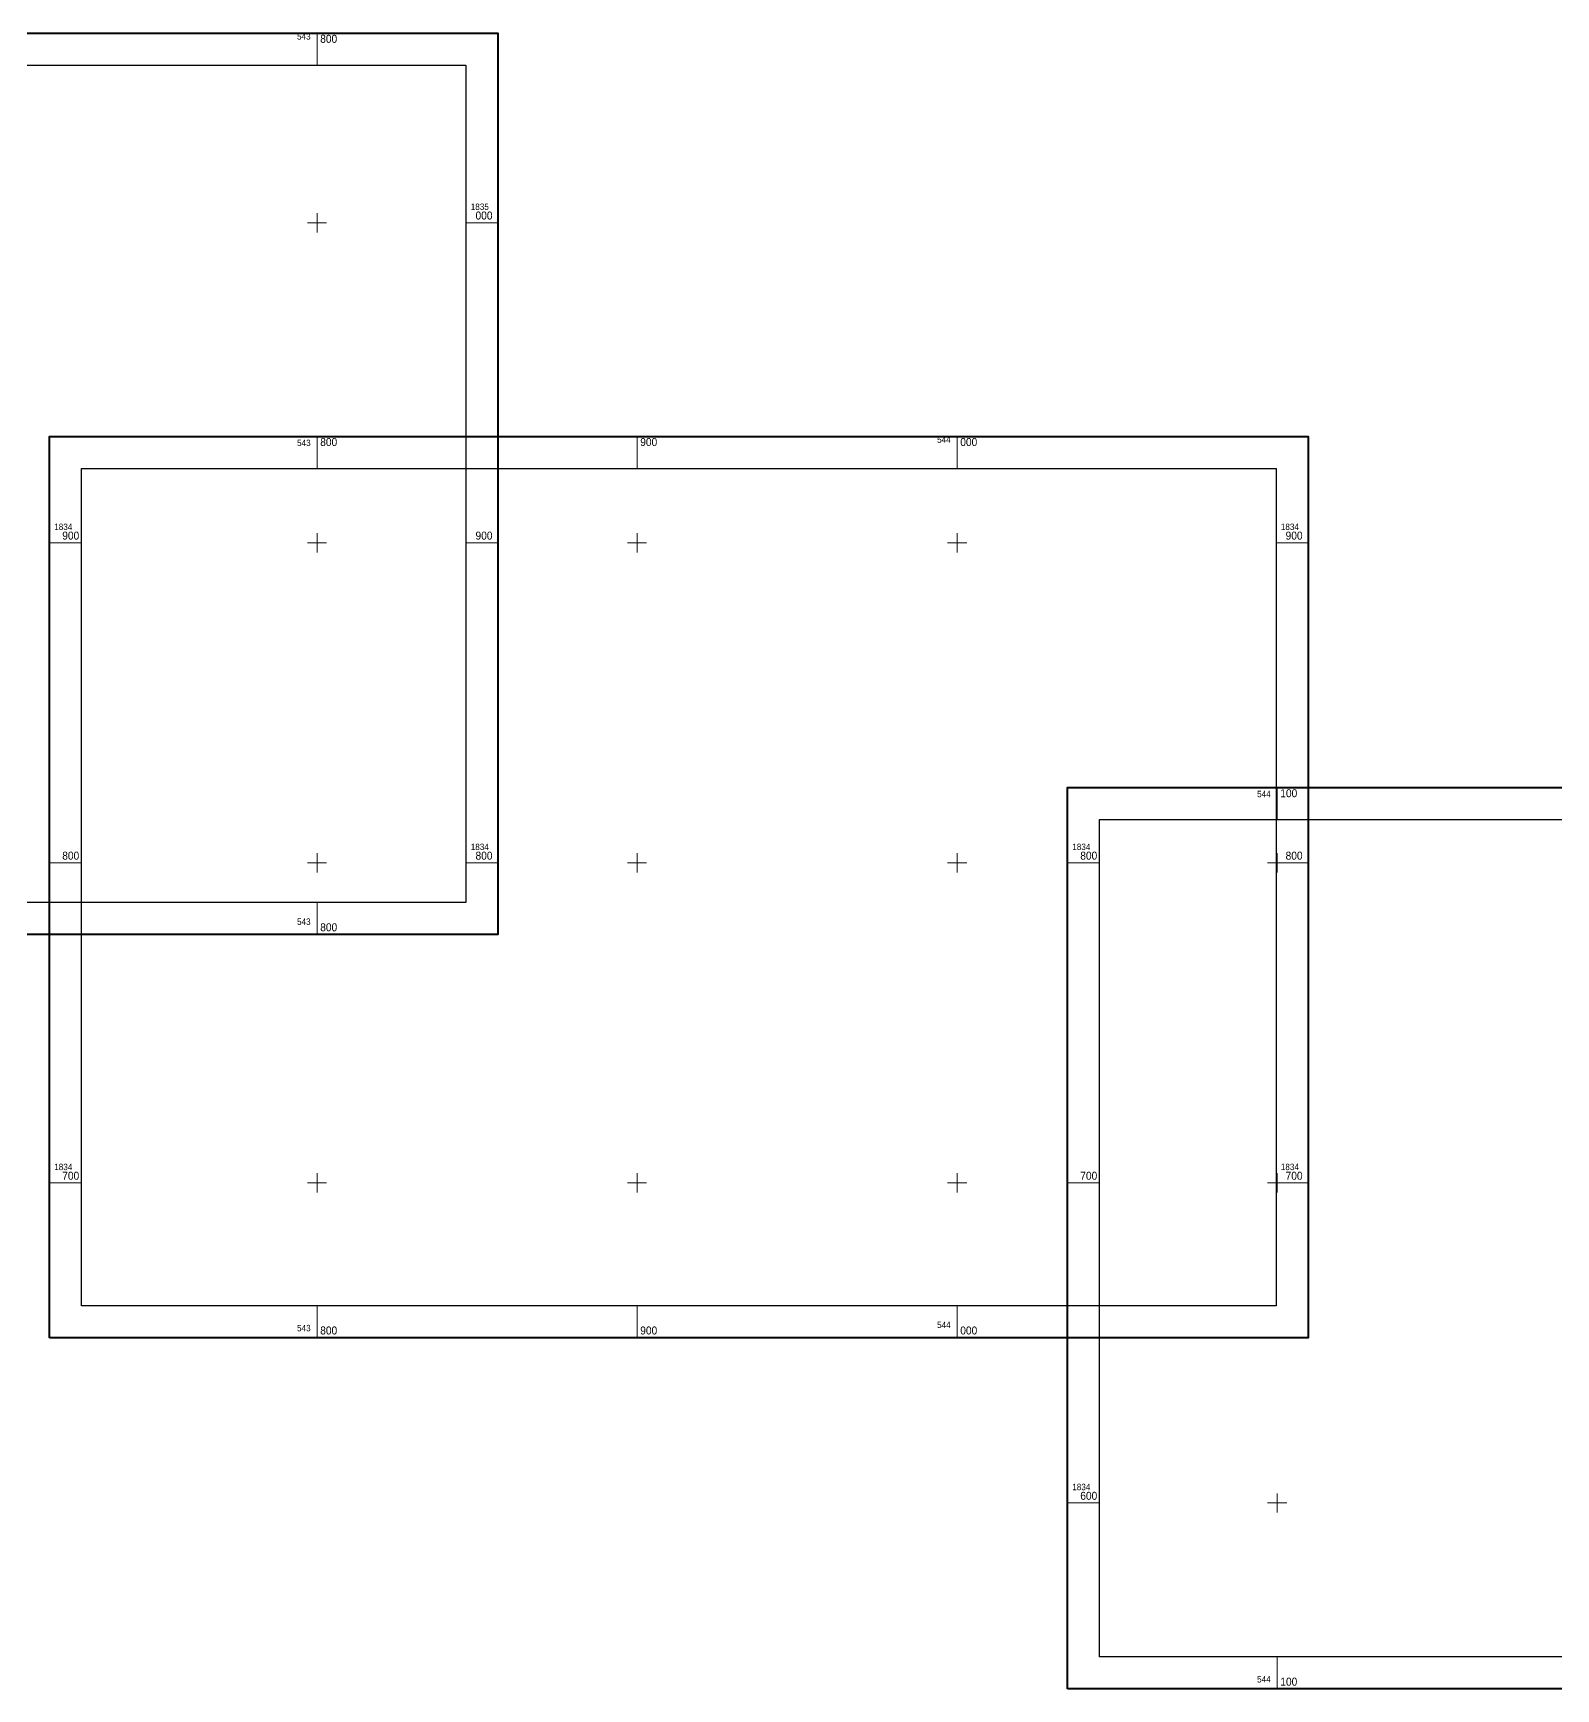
# Model space of a CAD drawing. Header units: metres. Extents: x 542869 to 545424, y 1823472 to 1835781.
# Drawn here: x 543711 to 544187, y 1834542 to 1835059 of the extents above; entities that cross this region are included whole.
import ezdxf
from ezdxf.enums import TextEntityAlignment as Align

# ---------------------------------------------------------------- set-up
doc = ezdxf.new("R2010")
doc.units = ezdxf.units.M
for name, color, linetype, lineweight in [('13', 7, 'Continuous', 13), ('14', 7, 'Continuous', 13), ('15', 7, 'Continuous', 13)]:
    doc.layers.add(name, color=color, linetype=linetype, lineweight=lineweight)

msp = doc.modelspace()

# ---------------------------------------------------------------- linework, layer by layer
at = {"layer": '13'}
for p, q in [((543800, 1835049.22), (543800, 1835059.22)), ((543797, 1835000), (543803, 1835000)), ((543800, 1834997), (543800, 1835003)), ((543846.53, 1835000), (543856.53, 1835000)), ((543800, 1834897), (543800, 1834903)), ((543797, 1834900), (543803, 1834900)), ((543846.53, 1834900), (543856.53, 1834900)), ((543797, 1834800), (543803, 1834800)), ((543800, 1834797), (543800, 1834803)), ((543846.53, 1834800), (543856.53, 1834800)), ((543800, 1834777.63), (543800, 1834787.63))]:
    msp.add_line(p, q, dxfattribs=at)
at = {"layer": '13', "lineweight": 40}
msp.add_lwpolyline([(543463.26, 1834777.63), (543463.26, 1835059.22), (543856.53, 1835059.22), (543856.53, 1834777.63)], close=True, dxfattribs=at)
at = {"layer": '13', "lineweight": 25}
msp.add_lwpolyline([(543473.26, 1834787.63), (543473.26, 1835049.22), (543846.53, 1835049.22), (543846.53, 1834787.63)], close=True, dxfattribs=at)
at = {"layer": '14'}
for p, q in [((543800, 1834923.24), (543800, 1834933.24)), ((543900, 1834923.24), (543900, 1834933.24)), ((544000, 1834923.24), (544000, 1834933.24)), ((543800, 1834897), (543800, 1834903)), ((543900, 1834897), (543900, 1834903)), ((544000, 1834897), (544000, 1834903)), ((543716.39, 1834900), (543726.39, 1834900)), ((543797, 1834900), (543803, 1834900)), ((543897, 1834900), (543903, 1834900)), ((543997, 1834900), (544003, 1834900)), ((544099.66, 1834900), (544109.66, 1834900)), ((543716.39, 1834800), (543726.39, 1834800)), ((543797, 1834800), (543803, 1834800)), ((543800, 1834797), (543800, 1834803)), ((543897, 1834800), (543903, 1834800)), ((543900, 1834797), (543900, 1834803)), ((543997, 1834800), (544003, 1834800)), ((544000, 1834797), (544000, 1834803)), ((544099.66, 1834800), (544109.66, 1834800)), ((543716.39, 1834700), (543726.39, 1834700)), ((543797, 1834700), (543803, 1834700)), ((543800, 1834697), (543800, 1834703)), ((543897, 1834700), (543903, 1834700)), ((543900, 1834697), (543900, 1834703)), ((543997, 1834700), (544003, 1834700)), ((544000, 1834697), (544000, 1834703)), ((544099.66, 1834700), (544109.66, 1834700)), ((543800, 1834651.65), (543800, 1834661.65)), ((543900, 1834651.65), (543900, 1834661.65)), ((544000, 1834651.65), (544000, 1834661.65))]:
    msp.add_line(p, q, dxfattribs=at)
at = {"layer": '14', "lineweight": 40}
msp.add_lwpolyline([(543716.39, 1834651.65), (543716.39, 1834933.24), (544109.66, 1834933.24), (544109.66, 1834651.65)], close=True, dxfattribs=at)
at = {"layer": '14', "lineweight": 25}
msp.add_lwpolyline([(543726.39, 1834661.65), (543726.39, 1834923.24), (544099.66, 1834923.24), (544099.66, 1834661.65)], close=True, dxfattribs=at)
at = {"layer": '15'}
for p, q in [((544100, 1834813.51), (544100, 1834823.51)), ((544034.5, 1834800), (544044.5, 1834800)), ((544097, 1834800), (544103, 1834800)), ((544100, 1834797), (544100, 1834803)), ((544034.5, 1834700), (544044.5, 1834700)), ((544097, 1834700), (544103, 1834700)), ((544100, 1834697), (544100, 1834703)), ((544100, 1834597), (544100, 1834603)), ((544034.5, 1834600), (544044.5, 1834600)), ((544097, 1834600), (544103, 1834600)), ((544100, 1834541.92), (544100, 1834551.92))]:
    msp.add_line(p, q, dxfattribs=at)
at = {"layer": '15', "lineweight": 40}
msp.add_lwpolyline([(544034.5, 1834541.92), (544034.5, 1834823.51), (544427.77, 1834823.51), (544427.77, 1834541.92)], close=True, dxfattribs=at)
at = {"layer": '15', "lineweight": 25}
msp.add_lwpolyline([(544044.5, 1834551.92), (544044.5, 1834813.51), (544417.77, 1834813.51), (544417.77, 1834551.92)], close=True, dxfattribs=at)

# ---------------------------------------------------------------- texts
at = {"layer": '13', "width": 0.95}
for p in [(543798, 1835057.22), (543798, 1834780.63)]:
    msp.add_text('543', height=2, dxfattribs=at).set_placement(p, align=Align.RIGHT)
for s, height, p in [('800', 2.5, (543801, 1835056.22)), ('1835', 2, (543848.03, 1835004)), ('000', 2.5, (543849.53, 1835001)), ('900', 2.5, (543849.53, 1834901)), ('1834', 2, (543848.03, 1834804)), ('800', 2.5, (543849.53, 1834801)), ('800', 2.5, (543801, 1834778.63))]:
    msp.add_text(s, height=height, dxfattribs=at).set_placement(p)
at = {"layer": '14', "width": 0.95}
for s, height, p in [('800', 2.5, (543801, 1834930.24)), ('900', 2.5, (543901, 1834930.24)), ('000', 2.5, (544001, 1834930.24)), ('1834', 2, (543717.89, 1834904)), ('900', 2.5, (543720.39, 1834901)), ('1834', 2, (544101.16, 1834904)), ('900', 2.5, (544102.66, 1834901)), ('800', 2.5, (543720.39, 1834801)), ('800', 2.5, (544102.66, 1834801)), ('1834', 2, (543717.89, 1834704)), ('1834', 2, (544101.16, 1834704)), ('700', 2.5, (543720.39, 1834701)), ('700', 2.5, (544102.66, 1834701)), ('800', 2.5, (543801, 1834652.65)), ('900', 2.5, (543901, 1834652.65)), ('000', 2.5, (544001, 1834652.65))]:
    msp.add_text(s, height=height, dxfattribs=at).set_placement(p)
for s, p in [('544', (543998, 1834931.24)), ('543', (543798, 1834930.24)), ('543', (543798, 1834653.65)), ('544', (543998, 1834654.65))]:
    msp.add_text(s, height=2, dxfattribs=at).set_placement(p, align=Align.RIGHT)
at = {"layer": '15', "width": 0.95}
for p in [(544098, 1834820.51), (544098, 1834543.92)]:
    msp.add_text('544', height=2, dxfattribs=at).set_placement(p, align=Align.RIGHT)
for s, height, p in [('100', 2.5, (544101, 1834820.51)), ('1834', 2, (544036, 1834804)), ('800', 2.5, (544038.5, 1834801)), ('700', 2.5, (544038.5, 1834701)), ('1834', 2, (544036, 1834604)), ('600', 2.5, (544038.5, 1834601)), ('100', 2.5, (544101, 1834542.92))]:
    msp.add_text(s, height=height, dxfattribs=at).set_placement(p)

doc.saveas('drawing.dxf')
